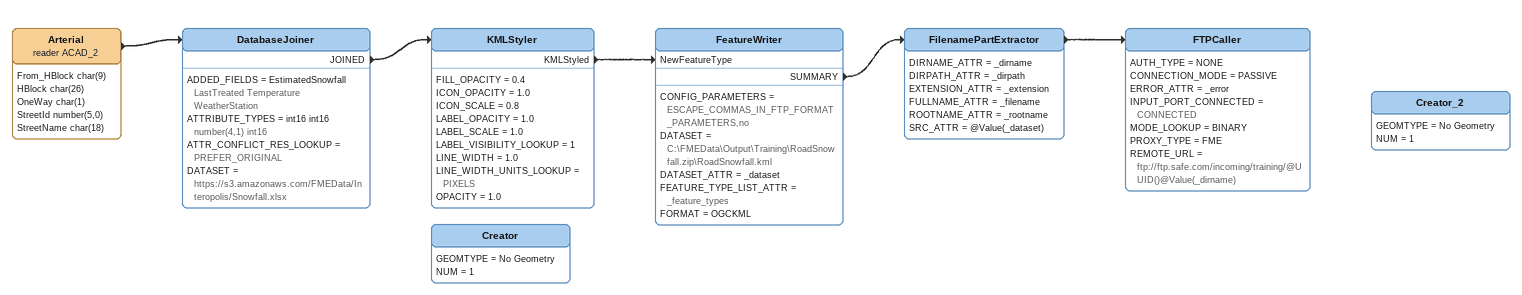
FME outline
Arterial (reader ACAD_2)
    attributes: From_HBlock char(9), HBlock char(26), OneWay char(1), StreetId number(5,0), StreetName char(18)
    -> DatabaseJoiner
DatabaseJoiner
    ADDED_FIELDS = EstimatedSnowfall LastTreated Temperature WeatherStation
    ATTRIBUTE_TYPES = int16 int16 number(4,1) int16
    ATTR_CONFLICT_RES_LOOKUP = PREFER_ORIGINAL
    DATASET = https://s3.amazonaws.com/FMEData/Interopolis/Snowfall.xlsx
    JOINED -> KMLStyler
KMLStyler
    FILL_OPACITY = 0.4
    ICON_OPACITY = 1.0
    ICON_SCALE = 0.8
    LABEL_OPACITY = 1.0
    LABEL_SCALE = 1.0
    LABEL_VISIBILITY_LOOKUP = 1
    LINE_WIDTH = 1.0
    LINE_WIDTH_UNITS_LOOKUP = PIXELS
    OPACITY = 1.0
    KMLStyled -> FeatureWriter [NewFeatureType]
FeatureWriter
    CONFIG_PARAMETERS = ESCAPE_COMMAS_IN_FTP_FORMAT_PARAMETERS,no
    DATASET = C:\FMEData\Output\Training\RoadSnowfall.zip\RoadSnowfall.kml
    DATASET_ATTR = _dataset
    FEATURE_TYPE_LIST_ATTR = _feature_types
    FORMAT = OGCKML
    SUMMARY -> FilenamePartExtractor
FilenamePartExtractor
    DIRNAME_ATTR = _dirname
    DIRPATH_ATTR = _dirpath
    EXTENSION_ATTR = _extension
    FULLNAME_ATTR = _filename
    ROOTNAME_ATTR = _rootname
    SRC_ATTR = @Value(_dataset)
    -> FTPCaller
FTPCaller
    AUTH_TYPE = NONE
    CONNECTION_MODE = PASSIVE
    ERROR_ATTR = _error
    INPUT_PORT_CONNECTED = CONNECTED
    MODE_LOOKUP = BINARY
    PROXY_TYPE = FME
    REMOTE_URL = ftp://ftp.safe.com/incoming/training/@UUID()@Value(_dirname)
Creator
    GEOMTYPE = No Geometry
    NUM = 1
Creator_2
    GEOMTYPE = No Geometry
    NUM = 1
